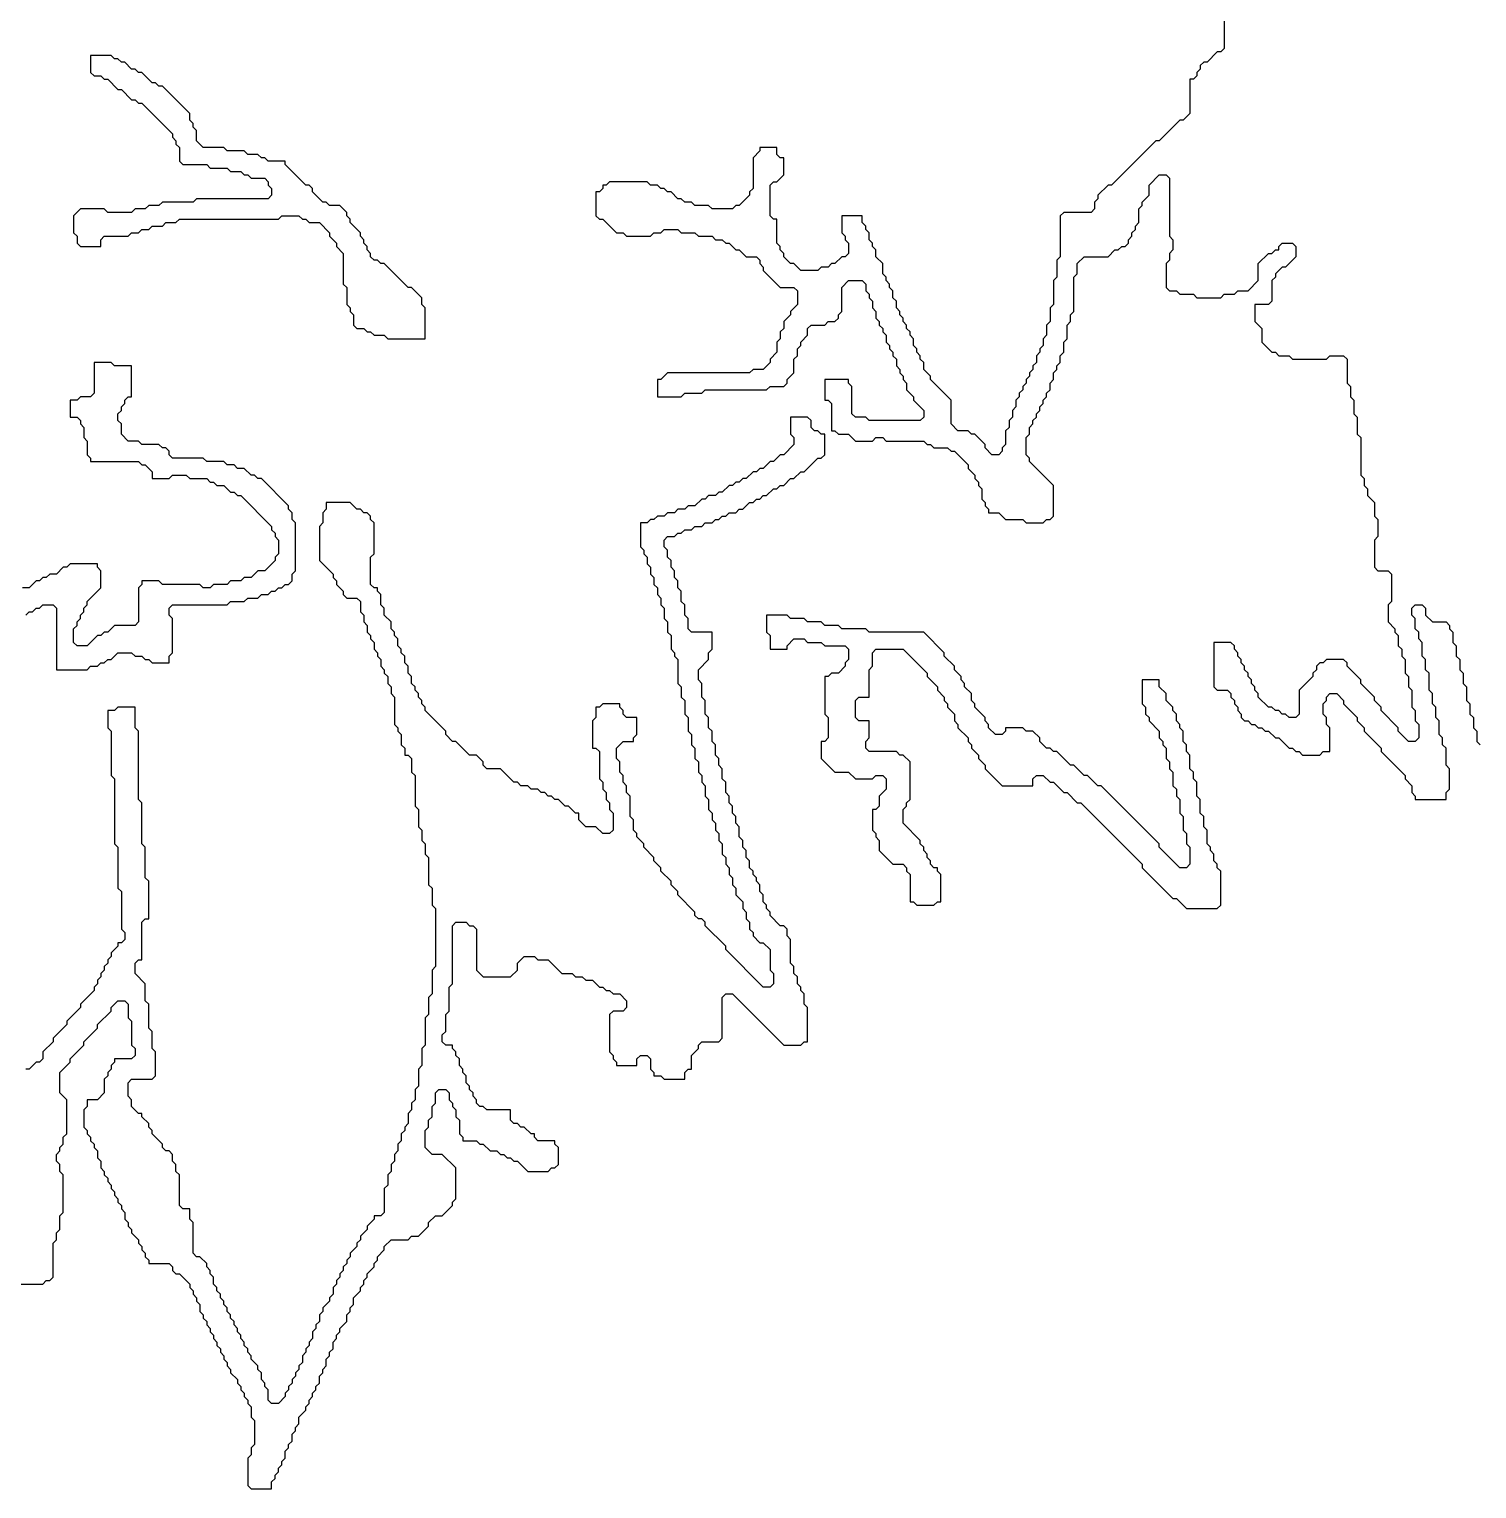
# Model space of a CAD drawing. Header units: metres. Extents: x 0 to 333, y 0 to 424.
# Drawn here: x 244.25 to 279.58, y 5.67 to 41.31 of the extents above; entities that cross this region are included whole.
import ezdxf

# ---------------------------------------------------------------- set-up
doc = ezdxf.new("R2010")
doc.units = ezdxf.units.M

msp = doc.modelspace()

# ---------------------------------------------------------------- linework, layer by layer
for points in [[(273.417, 41.833), (273.417, 40.833), (273.333, 40.75), (273.25, 40.75), (273, 40.5), (272.917, 40.5), (272.833, 40.417), (272.833, 40.333), (272.75, 40.25), (272.75, 40.167), (272.667, 40.083), (272.583, 40.083), (272.583, 39.25), (272.417, 39.083), (272.333, 39.083), (271.833, 38.583), (271.75, 38.583), (270.667, 37.5), (270.583, 37.5), (270.333, 37.25), (270.333, 37.167), (270.25, 37.083), (270.25, 36.917), (270.167, 36.833), (269.5, 36.833), (269.417, 36.75), (269.417, 35.75), (269.333, 35.667), (269.333, 35.25), (269.25, 35.167), (269.25, 34.583), (269.167, 34.5), (269.167, 34.167), (269.083, 34.083), (269.083, 33.833), (269, 33.75), (269, 33.583), (268.917, 33.5), (268.917, 33.417), (268.833, 33.333), (268.833, 33.167), (268.75, 33.083), (268.75, 33), (268.667, 32.917), (268.667, 32.833), (268.583, 32.75), (268.583, 32.667), (268.5, 32.583), (268.5, 32.5), (268.417, 32.417), (268.417, 32.333), (268.333, 32.25), (268.333, 32.083), (268.25, 32), (268.25, 31.833), (268.167, 31.75), (268.167, 31.583), (268.083, 31.5), (268.083, 31.167), (268, 31.083), (268, 31), (267.917, 30.917), (267.75, 30.917), (267.583, 31.083), (267.583, 31.167), (267.333, 31.417), (267.25, 31.417), (267.167, 31.5), (266.917, 31.5), (266.75, 31.667), (266.75, 32.25), (266.25, 32.75), (266.25, 32.833), (266.083, 33), (266.083, 33.167), (266, 33.25), (266, 33.333), (265.917, 33.417), (265.917, 33.5), (265.833, 33.583), (265.833, 33.75), (265.75, 33.833), (265.75, 33.917), (265.667, 34), (265.667, 34.083), (265.583, 34.167), (265.583, 34.25), (265.5, 34.333), (265.5, 34.417), (265.417, 34.5), (265.417, 34.667), (265.333, 34.75), (265.333, 34.917), (265.25, 35), (265.25, 35.083), (265.167, 35.167), (265.167, 35.25), (265.083, 35.333), (265.083, 35.583), (264.917, 35.75), (264.917, 35.917), (264.833, 36), (264.833, 36.083), (264.75, 36.167), (264.75, 36.333), (264.667, 36.417), (264.667, 36.5), (264.583, 36.583), (264.583, 36.75), (264.083, 36.75), (264.083, 36.333), (264.167, 36.25), (264.167, 36.167), (264.25, 36.083), (264.25, 35.833), (264.167, 35.75), (264.083, 35.75), (263.917, 35.583), (263.833, 35.583), (263.75, 35.5), (263.583, 35.5), (263.5, 35.417), (263.083, 35.417), (262.917, 35.583), (262.833, 35.583), (262.667, 35.75), (262.667, 35.833), (262.583, 35.917), (262.583, 36), (262.5, 36.083), (262.5, 36.667), (262.417, 36.667), (262.333, 36.75), (262.333, 37.5), (262.417, 37.583), (262.5, 37.583), (262.667, 37.75), (262.667, 38.167), (262.583, 38.167), (262.5, 38.25), (262.5, 38.417), (262.083, 38.417), (262.083, 38.333), (261.917, 38.167), (261.917, 37.417), (261.833, 37.333), (261.833, 37.25), (261.583, 37), (261.5, 37), (261.417, 36.917), (260.917, 36.917), (260.833, 37), (260.5, 37), (260.417, 37.083), (260.25, 37.083), (260.167, 37.167), (260.083, 37.167), (259.917, 37.333), (259.833, 37.333), (259.75, 37.417), (259.667, 37.417), (259.583, 37.5), (259.417, 37.5), (259.333, 37.583), (258.417, 37.583), (258.333, 37.5), (258.25, 37.5), (258.25, 37.417), (258.167, 37.333), (258.083, 37.333), (258.083, 36.75), (258.167, 36.667), (258.25, 36.667), (258.583, 36.333), (258.75, 36.333), (258.833, 36.25), (259.417, 36.25), (259.5, 36.333), (259.667, 36.333), (259.75, 36.417), (260.083, 36.417), (260.167, 36.333), (260.5, 36.333), (260.583, 36.25), (260.917, 36.25), (261, 36.167), (261.167, 36.167), (261.25, 36.083), (261.333, 36.083), (261.5, 35.917), (261.583, 35.917), (261.75, 35.75), (262, 35.75), (262.083, 35.667), (262.083, 35.583), (262.167, 35.5), (262.167, 35.417), (262.583, 35), (262.917, 35), (263, 34.917), (263, 34.583), (262.833, 34.417), (262.833, 34.333), (262.667, 34.167), (262.667, 34), (262.583, 33.917), (262.583, 33.75), (262.5, 33.667), (262.5, 33.417), (262.333, 33.25), (262.333, 33.167), (262.167, 33), (261.917, 33), (261.833, 32.917), (259.833, 32.917), (259.667, 32.75), (259.583, 32.75), (259.583, 32.333), (260.167, 32.333), (260.25, 32.417), (260.667, 32.417), (260.75, 32.5), (262.25, 32.5), (262.333, 32.583), (262.667, 32.583), (262.75, 32.667), (262.75, 32.75), (262.917, 32.917), (262.917, 33.25), (263, 33.333), (263, 33.5), (263.083, 33.583), (263.083, 33.667), (263.25, 33.833), (263.25, 34), (263.333, 34.083), (263.667, 34.083), (263.75, 34.167), (263.917, 34.167), (264, 34.25), (264, 34.333), (264.083, 34.417), (264.083, 35), (264.25, 35.167), (264.583, 35.167), (264.667, 35.083), (264.667, 34.917), (264.75, 34.833), (264.75, 34.75), (264.833, 34.667), (264.833, 34.5), (264.917, 34.417), (264.917, 34.25), (265, 34.167), (265, 34.083), (265.083, 34), (265.083, 33.917), (265.167, 33.833), (265.167, 33.667), (265.25, 33.583), (265.25, 33.5), (265.333, 33.417), (265.333, 33.333), (265.417, 33.25), (265.417, 33.083), (265.5, 33), (265.5, 32.917), (265.583, 32.833), (265.583, 32.75), (265.667, 32.667), (265.667, 32.5), (265.833, 32.333), (265.833, 32.25), (266.083, 32), (266.083, 31.833), (266, 31.75), (264.75, 31.75), (264.667, 31.833), (264.417, 31.833), (264.333, 31.917), (264.333, 32.583), (264.25, 32.667), (264.25, 32.75), (263.667, 32.75), (263.667, 32.25), (263.75, 32.25), (263.833, 32.167), (263.833, 31.5), (263.917, 31.5), (264, 31.417), (264.25, 31.417), (264.417, 31.25), (264.833, 31.25), (264.917, 31.333), (265.083, 31.333), (265.167, 31.25), (266.083, 31.25), (266.167, 31.167), (266.25, 31.167), (266.333, 31.083), (266.667, 31.083), (266.75, 31), (266.833, 31), (267.167, 30.667), (267.167, 30.583), (267.333, 30.417), (267.333, 30.333), (267.417, 30.25), (267.417, 30.167), (267.5, 30.083), (267.5, 29.833), (267.583, 29.75), (267.583, 29.667), (267.667, 29.583), (267.667, 29.5), (267.917, 29.5), (268.083, 29.333), (268.5, 29.333), (268.583, 29.25), (269, 29.25), (269.083, 29.333), (269.167, 29.333), (269.25, 29.417), (269.25, 30.167), (268.667, 30.75), (268.667, 30.833), (268.583, 30.917), (268.583, 31.333), (268.667, 31.417), (268.667, 31.583), (268.75, 31.667), (268.75, 31.75), (268.833, 31.833), (268.833, 31.917), (268.917, 32), (268.917, 32.083), (269, 32.167), (269, 32.25), (269.083, 32.333), (269.083, 32.417), (269.167, 32.5), (269.167, 32.667), (269.25, 32.75), (269.25, 32.917), (269.333, 33), (269.333, 33.083), (269.417, 33.167), (269.417, 33.333), (269.5, 33.417), (269.5, 33.667), (269.583, 33.75), (269.583, 34.083), (269.667, 34.167), (269.667, 34.333), (269.75, 34.417), (269.75, 35.25), (269.833, 35.333), (269.833, 35.583), (270, 35.75), (270.583, 35.75), (270.75, 35.917), (270.833, 35.917), (270.917, 36), (271, 36), (271.083, 36.083), (271.083, 36.167), (271.167, 36.25), (271.167, 36.333), (271.25, 36.417), (271.25, 36.5), (271.333, 36.583), (271.333, 36.917), (271.417, 37), (271.417, 37.083), (271.583, 37.25), (271.583, 37.5), (271.833, 37.75), (272, 37.75), (272.083, 37.667), (272.083, 36.25), (272.167, 36.167), (272.167, 35.917), (272.083, 35.833), (272.083, 35.667), (272, 35.583), (272, 35), (272.083, 34.917), (272.25, 34.917), (272.333, 34.833), (272.667, 34.833), (272.75, 34.75), (273.333, 34.75), (273.417, 34.833), (273.667, 34.833), (273.75, 34.917), (274, 34.917), (274.25, 35.167), (274.25, 35.583), (274.5, 35.833), (274.583, 35.833), (274.667, 35.917), (274.75, 35.917), (274.75, 36), (274.833, 36.083), (275.083, 36.083), (275.167, 36), (275.167, 35.75), (274.917, 35.5), (274.833, 35.5), (274.667, 35.333), (274.667, 35.25), (274.583, 35.167), (274.583, 34.667), (274.5, 34.583), (274.167, 34.583), (274.167, 34.167), (274.333, 34), (274.333, 33.667), (274.583, 33.417), (274.667, 33.417), (274.75, 33.333), (275, 33.333), (275.083, 33.25), (275.917, 33.25), (276, 33.333), (276.333, 33.333), (276.417, 33.25), (276.417, 32.667), (276.5, 32.583), (276.5, 32.333), (276.583, 32.25), (276.583, 31.917), (276.667, 31.833), (276.667, 31.417), (276.75, 31.333), (276.75, 30.417), (276.833, 30.333), (276.833, 30.167), (276.917, 30.083), (276.917, 29.917), (277.083, 29.75), (277.083, 29.417), (277.167, 29.333), (277.167, 28.917), (277.083, 28.833), (277.083, 28.167), (277.167, 28.083), (277.417, 28.083), (277.5, 28), (277.5, 27.333), (277.417, 27.25), (277.417, 26.833), (277.583, 26.667), (277.583, 26.583), (277.667, 26.5), (277.667, 26.25), (277.75, 26.167), (277.75, 26), (277.833, 25.917), (277.833, 25.583), (277.917, 25.5), (277.917, 25.25), (278, 25.167), (278, 24.75), (278.083, 24.667), (278.083, 24.417), (278.167, 24.333), (278.167, 24), (278.083, 23.917), (277.917, 23.917), (277.667, 24.167), (277.667, 24.25), (277.25, 24.667), (277.25, 24.75), (277.083, 24.917), (277.083, 25), (276.75, 25.333), (276.75, 25.417), (276.417, 25.75), (276.417, 25.833), (276.333, 25.917), (275.917, 25.917), (275.833, 25.833), (275.75, 25.833), (275.667, 25.75), (275.667, 25.667), (275.583, 25.583), (275.583, 25.5), (275.25, 25.167), (275.25, 24.583), (275.167, 24.5), (275, 24.5), (274.917, 24.583), (274.833, 24.583), (274.75, 24.667), (274.667, 24.667), (274.583, 24.75), (274.5, 24.75), (274.25, 25), (274.25, 25.083), (274.167, 25.167), (274.167, 25.25), (274.083, 25.333), (274.083, 25.417), (274, 25.5), (274, 25.583), (273.917, 25.667), (273.917, 25.75), (273.833, 25.833), (273.833, 25.917), (273.75, 26), (273.75, 26.083), (273.667, 26.167), (273.667, 26.25), (273.583, 26.333), (273.167, 26.333), (273.167, 25.25), (273.25, 25.167), (273.5, 25.167), (273.583, 25.083), (273.583, 25), (273.667, 24.917), (273.667, 24.833), (273.75, 24.75), (273.75, 24.667), (273.833, 24.583), (273.833, 24.5), (273.917, 24.417), (274, 24.417), (274.083, 24.333), (274.167, 24.333), (274.25, 24.25), (274.333, 24.25), (274.417, 24.167), (274.5, 24.167), (274.667, 24), (274.75, 24), (275, 23.75), (275.083, 23.75), (275.167, 23.667), (275.25, 23.667), (275.333, 23.583), (275.75, 23.583), (275.833, 23.667), (276, 23.667), (276, 24.25), (275.917, 24.333), (275.917, 24.5), (275.833, 24.583), (275.833, 24.833), (275.917, 24.917), (275.917, 25), (276, 25.083), (276.167, 25.083), (276.333, 24.917), (276.333, 24.833), (276.667, 24.5), (276.667, 24.417), (276.833, 24.25), (276.833, 24.167), (277.25, 23.75), (277.25, 23.667), (277.833, 23.083), (277.833, 23), (278, 22.833), (278, 22.667), (278.083, 22.583), (278.083, 22.5), (278.833, 22.5), (278.833, 22.667), (278.917, 22.75), (278.917, 23.25), (278.833, 23.333), (278.833, 23.75), (278.75, 23.833), (278.75, 24), (278.667, 24.083), (278.667, 24.417), (278.583, 24.5), (278.583, 24.75), (278.5, 24.833), (278.5, 25.083), (278.417, 25.167), (278.417, 25.583), (278.333, 25.667), (278.333, 25.917), (278.25, 26), (278.25, 26.333), (278.167, 26.417), (278.167, 26.583), (278.083, 26.667), (278.083, 26.917), (278, 27), (278, 27.167), (278.083, 27.25), (278.25, 27.25), (278.333, 27.167), (278.333, 27), (278.5, 26.833), (278.833, 26.833), (278.917, 26.75), (278.917, 26.667), (279, 26.583), (279, 26.333), (279.083, 26.25), (279.083, 26), (279.167, 25.917), (279.167, 25.667), (279.25, 25.583), (279.25, 25.333), (279.333, 25.25), (279.333, 24.917), (279.417, 24.833), (279.417, 24.583), (279.5, 24.5), (279.5, 24.25), (279.583, 24.167), (279.583, 23.917), (279.667, 23.833)], [(244.167, 27), (244.25, 27.083), (244.333, 27.083), (244.417, 27.167), (244.5, 27.167), (244.583, 27.25), (244.833, 27.25), (244.917, 27.167), (244.917, 25.667), (245.667, 25.667), (245.75, 25.75), (245.917, 25.75), (246, 25.833), (246.083, 25.833), (246.167, 25.917), (246.25, 25.917), (246.417, 26.083), (246.75, 26.083), (246.833, 26), (247, 26), (247.083, 25.917), (247.167, 25.917), (247.25, 25.833), (247.667, 25.833), (247.667, 26), (247.75, 26.083), (247.75, 26.917), (247.667, 27), (247.667, 27.167), (247.75, 27.25), (249.083, 27.25), (249.167, 27.333), (249.5, 27.333), (249.583, 27.417), (249.833, 27.417), (249.917, 27.5), (250.083, 27.5), (250.167, 27.583), (250.25, 27.583), (250.333, 27.667), (250.417, 27.667), (250.5, 27.75), (250.583, 27.75), (250.667, 27.833), (250.667, 28), (250.75, 28.083), (250.75, 29.25), (250.667, 29.333), (250.667, 29.5), (250.583, 29.583), (250.583, 29.667), (249.917, 30.333), (249.833, 30.333), (249.75, 30.417), (249.667, 30.417), (249.5, 30.583), (249.333, 30.583), (249.25, 30.667), (249.083, 30.667), (249, 30.75), (248.583, 30.75), (248.5, 30.833), (247.75, 30.833), (247.667, 30.917), (247.667, 31), (247.583, 31.083), (247.5, 31.083), (247.417, 31.167), (247, 31.167), (246.917, 31.25), (246.667, 31.25), (246.5, 31.417), (246.5, 31.667), (246.417, 31.75), (246.417, 31.917), (246.5, 32), (246.5, 32.083), (246.583, 32.167), (246.583, 32.25), (246.667, 32.333), (246.75, 32.333), (246.75, 33.083), (246.333, 33.083), (246.25, 33.167), (245.833, 33.167), (245.833, 32.417), (245.75, 32.333), (245.5, 32.333), (245.417, 32.25), (245.25, 32.25), (245.25, 31.833), (245.417, 31.833), (245.5, 31.75), (245.5, 31.667), (245.583, 31.583), (245.583, 31.333), (245.667, 31.25), (245.667, 30.917), (245.75, 30.833), (245.75, 30.75), (246.917, 30.75), (247, 30.667), (247.083, 30.667), (247.25, 30.5), (247.25, 30.333), (247.667, 30.333), (247.75, 30.417), (248.083, 30.417), (248.167, 30.333), (248.583, 30.333), (248.667, 30.25), (248.75, 30.25), (248.833, 30.167), (249, 30.167), (249.167, 30), (249.25, 30), (249.333, 29.917), (249.417, 29.917), (250.167, 29.167), (250.167, 29.083), (250.25, 29), (250.25, 28.917), (250.333, 28.833), (250.333, 28.5), (250.25, 28.417), (250.25, 28.333), (250, 28.083), (249.833, 28.083), (249.667, 27.917), (249.5, 27.917), (249.417, 27.833), (249.167, 27.833), (249.083, 27.75), (248.75, 27.75), (248.667, 27.667), (248.5, 27.667), (248.417, 27.75), (247.5, 27.75), (247.417, 27.833), (247, 27.833), (247, 27.75), (246.917, 27.667), (246.917, 26.833), (246.833, 26.75), (246.333, 26.75), (246.167, 26.583), (246.083, 26.583), (246, 26.5), (245.917, 26.5), (245.667, 26.25), (245.417, 26.25), (245.333, 26.333), (245.333, 26.667), (245.417, 26.75), (245.417, 26.833), (245.5, 26.917), (245.5, 27), (245.583, 27.083), (245.583, 27.167), (245.667, 27.25), (245.667, 27.333), (246, 27.667), (246, 28.083), (245.917, 28.167), (245.917, 28.25), (245.25, 28.25), (245.167, 28.167), (245.083, 28.167), (244.917, 28), (244.75, 28), (244.667, 27.917), (244.583, 27.917), (244.5, 27.833), (244.417, 27.833), (244.25, 27.667), (244.083, 27.667)], [(243.583, 10.667), (244.583, 10.667), (244.667, 10.75), (244.75, 10.75), (244.833, 10.833), (244.833, 11.667), (244.917, 11.75), (244.917, 11.917), (245, 12), (245, 12.333), (245.083, 12.417), (245.083, 13.333), (245, 13.417), (245, 13.583), (244.917, 13.667), (244.917, 13.833), (245, 13.917), (245, 14), (245.083, 14.083), (245.083, 14.25), (245.167, 14.333), (245.167, 15.167), (245, 15.333), (245, 15.833), (245.25, 16.083), (245.25, 16.167), (245.583, 16.5), (245.583, 16.583), (245.917, 16.917), (245.917, 17), (246.25, 17.333), (246.25, 17.417), (246.417, 17.583), (246.583, 17.583), (246.667, 17.5), (246.667, 17.167), (246.75, 17.083), (246.75, 16.5), (246.833, 16.417), (246.833, 16.25), (246.75, 16.167), (246.333, 16.167), (246.333, 16.083), (246.25, 16), (246.25, 15.917), (246.167, 15.833), (246.167, 15.75), (246.083, 15.667), (246.083, 15.333), (245.917, 15.167), (245.667, 15.167), (245.667, 15), (245.583, 14.917), (245.583, 14.5), (245.667, 14.417), (245.667, 14.333), (245.75, 14.25), (245.75, 14.167), (245.833, 14.083), (245.833, 14), (245.917, 13.917), (245.917, 13.75), (246, 13.667), (246, 13.5), (246.083, 13.417), (246.083, 13.333), (246.167, 13.25), (246.167, 13.167), (246.25, 13.083), (246.25, 13), (246.333, 12.917), (246.333, 12.833), (246.417, 12.75), (246.417, 12.667), (246.5, 12.583), (246.5, 12.5), (246.583, 12.417), (246.583, 12.25), (246.667, 12.167), (246.667, 12.083), (246.75, 12), (246.75, 11.917), (246.917, 11.75), (246.917, 11.667), (247, 11.583), (247, 11.5), (247.083, 11.417), (247.083, 11.333), (247.167, 11.25), (247.167, 11.167), (247.667, 11.167), (247.75, 11.083), (247.75, 11), (247.833, 10.917), (247.917, 10.917), (248.167, 10.667), (248.167, 10.583), (248.25, 10.5), (248.25, 10.417), (248.333, 10.333), (248.333, 10.25), (248.417, 10.167), (248.417, 10), (248.5, 9.917), (248.5, 9.833), (248.583, 9.75), (248.583, 9.667), (248.667, 9.583), (248.667, 9.5), (248.75, 9.417), (248.75, 9.333), (248.833, 9.25), (248.833, 9.167), (248.917, 9.083), (248.917, 9), (249, 8.917), (249, 8.833), (249.083, 8.75), (249.083, 8.667), (249.167, 8.583), (249.167, 8.5), (249.333, 8.333), (249.333, 8.25), (249.417, 8.167), (249.417, 8.083), (249.5, 8), (249.5, 7.917), (249.583, 7.833), (249.583, 7.75), (249.667, 7.667), (249.667, 7.417), (249.75, 7.333), (249.75, 6.75), (249.667, 6.667), (249.667, 6.5), (249.583, 6.417), (249.583, 5.75), (249.667, 5.667), (250.167, 5.667), (250.167, 5.833), (250.25, 5.917), (250.25, 6), (250.333, 6.083), (250.333, 6.167), (250.417, 6.25), (250.417, 6.333), (250.5, 6.417), (250.5, 6.583), (250.583, 6.667), (250.583, 6.75), (250.667, 6.833), (250.667, 7), (250.75, 7.083), (250.75, 7.167), (250.833, 7.25), (250.833, 7.417), (251, 7.583), (251, 7.667), (251.083, 7.75), (251.083, 7.833), (251.167, 7.917), (251.167, 8), (251.25, 8.083), (251.25, 8.167), (251.333, 8.25), (251.333, 8.417), (251.417, 8.5), (251.417, 8.583), (251.5, 8.667), (251.5, 8.833), (251.583, 8.917), (251.583, 9), (251.667, 9.083), (251.667, 9.25), (251.75, 9.333), (251.75, 9.417), (251.833, 9.5), (251.833, 9.583), (252, 9.75), (252, 9.917), (252.083, 10), (252.083, 10.083), (252.167, 10.167), (252.167, 10.333), (252.333, 10.5), (252.333, 10.583), (252.417, 10.667), (252.417, 10.75), (252.5, 10.833), (252.5, 10.917), (252.667, 11.083), (252.667, 11.167), (252.75, 11.25), (252.75, 11.333), (252.917, 11.5), (252.917, 11.583), (253.083, 11.75), (253.5, 11.75), (253.583, 11.833), (253.75, 11.833), (254, 12.083), (254, 12.167), (254.167, 12.333), (254.333, 12.333), (254.583, 12.583), (254.583, 12.667), (254.667, 12.75), (254.667, 13.5), (254.333, 13.833), (254.083, 13.833), (253.917, 14), (253.917, 14.417), (254, 14.5), (254, 14.667), (254.083, 14.75), (254.083, 15), (254.167, 15.083), (254.167, 15.333), (254.25, 15.417), (254.417, 15.417), (254.5, 15.333), (254.5, 15.167), (254.583, 15.083), (254.583, 15), (254.667, 14.917), (254.667, 14.75), (254.75, 14.667), (254.75, 14.333), (254.833, 14.25), (254.833, 14.167), (255.167, 14.167), (255.25, 14.083), (255.333, 14.083), (255.5, 13.917), (255.667, 13.917), (255.75, 13.833), (255.833, 13.833), (255.917, 13.75), (256, 13.75), (256.083, 13.667), (256.167, 13.667), (256.417, 13.417), (256.917, 13.417), (257, 13.5), (257.083, 13.5), (257.167, 13.583), (257.167, 14), (257.083, 14.083), (257.083, 14.167), (256.667, 14.167), (256.583, 14.25), (256.583, 14.333), (256.5, 14.333), (256.333, 14.5), (256.25, 14.5), (256.167, 14.583), (256.083, 14.583), (256, 14.667), (256, 14.917), (255.417, 14.917), (255.333, 15), (255.25, 15), (255.167, 15.083), (255.167, 15.167), (255.083, 15.25), (255.083, 15.333), (255, 15.417), (255, 15.5), (254.917, 15.583), (254.917, 15.75), (254.833, 15.833), (254.833, 15.917), (254.75, 16), (254.75, 16.167), (254.667, 16.25), (254.667, 16.333), (254.583, 16.417), (254.583, 16.5), (254.417, 16.5), (254.333, 16.583), (254.333, 16.75), (254.417, 16.833), (254.417, 17.25), (254.5, 17.333), (254.5, 17.917), (254.583, 18), (254.583, 19.417), (254.667, 19.5), (254.917, 19.5), (255, 19.417), (255.083, 19.417), (255.167, 19.333), (255.167, 18.333), (255.333, 18.167), (256, 18.167), (256.167, 18.333), (256.167, 18.5), (256.333, 18.667), (256.583, 18.667), (256.667, 18.583), (256.917, 18.583), (257.25, 18.25), (257.5, 18.25), (257.583, 18.167), (257.75, 18.167), (257.833, 18.083), (258, 18.083), (258.167, 17.917), (258.25, 17.917), (258.333, 17.833), (258.417, 17.833), (258.5, 17.75), (258.667, 17.75), (258.833, 17.583), (258.833, 17.417), (258.75, 17.333), (258.5, 17.333), (258.417, 17.25), (258.417, 16.333), (258.5, 16.25), (258.5, 16.167), (258.583, 16.083), (258.583, 16), (259.083, 16), (259.083, 16.167), (259.167, 16.25), (259.333, 16.25), (259.417, 16.167), (259.417, 15.917), (259.5, 15.833), (259.5, 15.75), (259.667, 15.75), (259.75, 15.667), (260.25, 15.667), (260.25, 15.833), (260.333, 15.917), (260.417, 15.917), (260.417, 16.25), (260.583, 16.417), (260.583, 16.5), (260.667, 16.583), (261.083, 16.583), (261.167, 16.667), (261.167, 17.667), (261.25, 17.75), (261.417, 17.75), (262.667, 16.5), (263.083, 16.5), (263.167, 16.583), (263.25, 16.583), (263.25, 17.417), (263.167, 17.5), (263.167, 17.75), (263.083, 17.833), (263.083, 17.917), (263, 18), (263, 18.167), (262.917, 18.25), (262.917, 18.417), (262.833, 18.5), (262.833, 19.083), (262.75, 19.167), (262.75, 19.333), (262.667, 19.417), (262.583, 19.417), (262.333, 19.667), (262.333, 19.75), (262.25, 19.833), (262.25, 19.917), (262.167, 20), (262.167, 20.167), (262.083, 20.25), (262.083, 20.417), (262, 20.5), (262, 20.583), (261.917, 20.667), (261.917, 20.75), (261.833, 20.833), (261.833, 21), (261.75, 21.083), (261.75, 21.25), (261.667, 21.333), (261.667, 21.5), (261.583, 21.583), (261.583, 21.833), (261.5, 21.917), (261.5, 22.083), (261.417, 22.167), (261.417, 22.333), (261.333, 22.417), (261.333, 22.583), (261.25, 22.667), (261.25, 22.917), (261.167, 23), (261.167, 23.25), (261.083, 23.333), (261.083, 23.5), (261, 23.583), (261, 23.833), (260.917, 23.917), (260.917, 24.167), (260.833, 24.25), (260.833, 24.5), (260.75, 24.583), (260.75, 24.917), (260.667, 25), (260.667, 25.333), (260.583, 25.417), (260.583, 25.667), (260.833, 25.917), (260.833, 26.083), (260.917, 26.167), (260.917, 26.583), (260.417, 26.583), (260.333, 26.667), (260.333, 26.917), (260.25, 27), (260.25, 27.25), (260.167, 27.333), (260.167, 27.583), (260.083, 27.667), (260.083, 27.833), (260, 27.917), (260, 28.083), (259.917, 28.167), (259.917, 28.333), (259.833, 28.417), (259.833, 28.583), (259.75, 28.667), (259.75, 28.833), (259.833, 28.917), (260, 28.917), (260.083, 29), (260.167, 29), (260.25, 29.083), (260.417, 29.083), (260.5, 29.167), (260.667, 29.167), (260.75, 29.25), (260.917, 29.25), (261, 29.333), (261.083, 29.333), (261.167, 29.417), (261.25, 29.417), (261.333, 29.5), (261.5, 29.5), (261.583, 29.583), (261.667, 29.583), (261.833, 29.75), (261.917, 29.75), (262, 29.833), (262.083, 29.833), (262.167, 29.917), (262.25, 29.917), (262.417, 30.083), (262.5, 30.083), (262.583, 30.167), (262.667, 30.167), (262.833, 30.333), (262.917, 30.333), (263.083, 30.5), (263.167, 30.5), (263.5, 30.833), (263.583, 30.833), (263.667, 30.917), (263.667, 31.417), (263.583, 31.417), (263.5, 31.5), (263.417, 31.5), (263.333, 31.583), (263.333, 31.75), (263.25, 31.833), (262.833, 31.833), (262.833, 31.417), (262.917, 31.333), (262.917, 31.167), (262.667, 30.917), (262.583, 30.917), (262.417, 30.75), (262.333, 30.75), (262.167, 30.583), (262.083, 30.583), (262, 30.5), (261.917, 30.5), (261.75, 30.333), (261.667, 30.333), (261.583, 30.25), (261.5, 30.25), (261.417, 30.167), (261.333, 30.167), (261.167, 30), (261.083, 30), (261, 29.917), (260.833, 29.917), (260.75, 29.833), (260.667, 29.833), (260.5, 29.667), (260.333, 29.667), (260.25, 29.583), (260.083, 29.583), (260, 29.5), (259.833, 29.5), (259.75, 29.417), (259.583, 29.417), (259.5, 29.333), (259.417, 29.333), (259.333, 29.25), (259.167, 29.25), (259.167, 28.667), (259.25, 28.583), (259.25, 28.5), (259.333, 28.417), (259.333, 28.25), (259.417, 28.167), (259.417, 28), (259.5, 27.917), (259.5, 27.75), (259.583, 27.667), (259.583, 27.5), (259.667, 27.417), (259.667, 27.25), (259.75, 27.167), (259.75, 26.917), (259.833, 26.833), (259.833, 26.583), (259.917, 26.5), (259.917, 26.167), (260, 26.083), (260, 26), (260.083, 25.917), (260.083, 25.333), (260.167, 25.25), (260.167, 25), (260.25, 24.917), (260.25, 24.583), (260.333, 24.5), (260.333, 24.167), (260.417, 24.083), (260.417, 23.833), (260.5, 23.75), (260.5, 23.5), (260.583, 23.417), (260.583, 23.167), (260.667, 23.083), (260.667, 22.917), (260.75, 22.833), (260.75, 22.583), (260.833, 22.5), (260.833, 22.25), (260.917, 22.167), (260.917, 22), (261, 21.917), (261, 21.75), (261.083, 21.667), (261.083, 21.5), (261.167, 21.417), (261.167, 21.167), (261.25, 21.083), (261.25, 20.917), (261.333, 20.833), (261.333, 20.667), (261.417, 20.583), (261.417, 20.417), (261.5, 20.333), (261.5, 20.167), (261.667, 20), (261.667, 19.833), (261.75, 19.75), (261.75, 19.583), (261.833, 19.5), (261.833, 19.333), (261.917, 19.25), (261.917, 19.167), (262.083, 19), (262.167, 19), (262.333, 18.833), (262.333, 18.333), (262.417, 18.25), (262.417, 18), (262.333, 17.917), (262.167, 17.917), (261.25, 18.833), (261.25, 18.917), (260.75, 19.417), (260.75, 19.5), (260.667, 19.583), (260.583, 19.583), (260.5, 19.667), (260.5, 19.75), (260.083, 20.167), (260.083, 20.25), (259.917, 20.417), (259.917, 20.5), (259.667, 20.75), (259.667, 20.833), (259.5, 21), (259.5, 21.083), (259.25, 21.333), (259.25, 21.417), (259.083, 21.583), (259.083, 21.667), (259, 21.75), (259, 22), (258.917, 22.083), (258.917, 22.583), (258.833, 22.667), (258.833, 22.833), (258.75, 22.917), (258.75, 23.083), (258.667, 23.167), (258.667, 23.417), (258.583, 23.5), (258.583, 23.75), (258.75, 23.917), (259, 23.917), (259, 24), (259.083, 24.083), (259.083, 24.5), (258.833, 24.5), (258.75, 24.583), (258.75, 24.667), (258.667, 24.75), (258.667, 24.833), (258.25, 24.833), (258.167, 24.75), (258.083, 24.75), (258.083, 24.5), (258, 24.417), (258, 23.75), (258.083, 23.75), (258.167, 23.667), (258.167, 23), (258.25, 22.917), (258.25, 22.75), (258.333, 22.667), (258.333, 22.5), (258.417, 22.417), (258.417, 22.25), (258.5, 22.167), (258.5, 21.75), (258.417, 21.667), (258.25, 21.667), (258.083, 21.833), (257.833, 21.833), (257.667, 22), (257.667, 22.167), (257.583, 22.167), (257.417, 22.333), (257.333, 22.333), (257.167, 22.5), (257.083, 22.5), (257, 22.583), (256.917, 22.583), (256.833, 22.667), (256.75, 22.667), (256.667, 22.75), (256.5, 22.75), (256.417, 22.833), (256.25, 22.833), (256.167, 22.917), (256.083, 22.917), (255.75, 23.25), (255.417, 23.25), (255.333, 23.333), (255.333, 23.417), (255.167, 23.583), (255, 23.583), (254.667, 23.917), (254.583, 23.917), (254.417, 24.083), (254.417, 24.167), (253.917, 24.667), (253.917, 24.75), (253.833, 24.833), (253.833, 24.917), (253.75, 25), (253.75, 25.083), (253.667, 25.167), (253.667, 25.25), (253.583, 25.333), (253.583, 25.5), (253.5, 25.583), (253.5, 25.75), (253.417, 25.833), (253.417, 26), (253.333, 26.083), (253.333, 26.167), (253.25, 26.25), (253.25, 26.417), (253.167, 26.5), (253.167, 26.583), (253.083, 26.667), (253.083, 26.833), (252.917, 27), (252.917, 27.167), (252.833, 27.25), (252.833, 27.5), (252.75, 27.583), (252.75, 27.667), (252.667, 27.667), (252.583, 27.75), (252.583, 28.417), (252.667, 28.5), (252.667, 29.25), (252.583, 29.333), (252.583, 29.417), (252.5, 29.5), (252.417, 29.5), (252.333, 29.583), (252.25, 29.583), (252.083, 29.75), (251.5, 29.75), (251.5, 29.583), (251.417, 29.5), (251.417, 29.25), (251.333, 29.167), (251.333, 28.333), (251.667, 28), (251.667, 27.917), (251.75, 27.833), (251.75, 27.75), (251.917, 27.583), (251.917, 27.5), (252, 27.417), (252.25, 27.417), (252.333, 27.333), (252.333, 27.083), (252.417, 27), (252.417, 26.833), (252.5, 26.75), (252.5, 26.583), (252.583, 26.5), (252.583, 26.417), (252.667, 26.333), (252.667, 26.167), (252.75, 26.083), (252.75, 26), (252.833, 25.917), (252.833, 25.75), (252.917, 25.667), (252.917, 25.583), (253, 25.5), (253, 25.333), (253.083, 25.25), (253.083, 25.083), (253.167, 25), (253.167, 24.333), (253.25, 24.25), (253.25, 24.167), (253.333, 24.083), (253.333, 23.833), (253.417, 23.75), (253.417, 23.583), (253.5, 23.583), (253.583, 23.5), (253.583, 23.167), (253.667, 23.083), (253.667, 22.333), (253.75, 22.25), (253.75, 21.833), (253.833, 21.75), (253.833, 21.5), (253.917, 21.417), (253.917, 21.167), (254, 21.083), (254, 20.417), (254.083, 20.333), (254.083, 19.917), (254.167, 19.833), (254.167, 18.417), (254.083, 18.333), (254.083, 17.75), (254, 17.667), (254, 17.25), (253.917, 17.167), (253.917, 16.5), (253.833, 16.417), (253.833, 16), (253.75, 15.917), (253.75, 15.5), (253.667, 15.417), (253.667, 15.167), (253.583, 15.083), (253.583, 14.917), (253.5, 14.833), (253.5, 14.583), (253.417, 14.5), (253.417, 14.417), (253.333, 14.333), (253.333, 14.167), (253.25, 14.083), (253.25, 13.917), (253.167, 13.833), (253.167, 13.667), (253.083, 13.583), (253.083, 13.417), (253, 13.333), (253, 13.083), (252.917, 13), (252.917, 12.417), (252.833, 12.333), (252.667, 12.333), (252.667, 12.25), (252.5, 12.083), (252.5, 12), (252.333, 11.833), (252.333, 11.75), (252.25, 11.667), (252.25, 11.583), (252.083, 11.417), (252.083, 11.333), (252, 11.25), (252, 11.167), (251.917, 11.083), (251.917, 11), (251.833, 10.917), (251.833, 10.833), (251.75, 10.75), (251.75, 10.667), (251.667, 10.583), (251.667, 10.417), (251.583, 10.333), (251.583, 10.25), (251.417, 10.083), (251.417, 10), (251.333, 9.917), (251.333, 9.75), (251.25, 9.667), (251.25, 9.583), (251.167, 9.5), (251.167, 9.333), (251.083, 9.25), (251.083, 9.167), (251, 9.083), (251, 9), (250.917, 8.917), (250.917, 8.75), (250.833, 8.667), (250.833, 8.583), (250.75, 8.5), (250.75, 8.417), (250.667, 8.333), (250.667, 8.25), (250.583, 8.167), (250.583, 8.083), (250.5, 8), (250.5, 7.917), (250.333, 7.75), (250.167, 7.75), (250.083, 7.833), (250.083, 8.083), (250, 8.167), (250, 8.25), (249.917, 8.333), (249.917, 8.5), (249.833, 8.583), (249.833, 8.667), (249.667, 8.833), (249.667, 8.917), (249.583, 9), (249.583, 9.083), (249.5, 9.167), (249.5, 9.25), (249.417, 9.333), (249.417, 9.417), (249.333, 9.5), (249.333, 9.583), (249.25, 9.667), (249.25, 9.75), (249.167, 9.833), (249.167, 9.917), (249.083, 10), (249.083, 10.083), (249, 10.167), (249, 10.25), (248.917, 10.333), (248.917, 10.417), (248.833, 10.5), (248.833, 10.583), (248.75, 10.667), (248.75, 10.833), (248.667, 10.917), (248.667, 11), (248.583, 11.083), (248.583, 11.167), (248.417, 11.333), (248.333, 11.333), (248.25, 11.417), (248.25, 12.167), (248.167, 12.25), (248.167, 12.5), (248, 12.5), (247.917, 12.583), (247.917, 13.333), (247.833, 13.417), (247.833, 13.583), (247.75, 13.667), (247.75, 13.833), (247.667, 13.917), (247.583, 13.917), (247.5, 14), (247.5, 14.083), (247.25, 14.333), (247.25, 14.417), (247.167, 14.5), (247.167, 14.583), (247, 14.75), (247, 14.833), (246.917, 14.833), (246.75, 15), (246.75, 15.167), (246.667, 15.25), (246.667, 15.583), (246.75, 15.667), (247.25, 15.667), (247.333, 15.75), (247.333, 16.333), (247.25, 16.417), (247.25, 16.833), (247.167, 16.917), (247.167, 17.5), (247.083, 17.583), (247.083, 18), (246.833, 18.25), (246.833, 18.5), (246.917, 18.583), (247, 18.583), (247, 19.5), (247.083, 19.583), (247.167, 19.583), (247.167, 20.5), (247.083, 20.583), (247.083, 21.333), (247, 21.417), (247, 22.417), (246.917, 22.5), (246.917, 24.167), (246.833, 24.25), (246.833, 24.75), (246.417, 24.75), (246.333, 24.667), (246.167, 24.667), (246.167, 24.25), (246.25, 24.167), (246.25, 23.083), (246.333, 23), (246.333, 21.417), (246.417, 21.333), (246.417, 20.333), (246.5, 20.25), (246.5, 19.333), (246.583, 19.25), (246.583, 19.083), (246.5, 19), (246.417, 19), (246.417, 18.917), (246.25, 18.75), (246.25, 18.667), (246.167, 18.583), (246.167, 18.5), (246.083, 18.417), (246.083, 18.333), (246, 18.25), (246, 18.167), (245.917, 18.083), (245.917, 18), (245.833, 17.917), (245.833, 17.833), (245.5, 17.5), (245.5, 17.417), (245.167, 17.083), (245.167, 17), (244.833, 16.667), (244.833, 16.583), (244.583, 16.333), (244.583, 16.167), (244.5, 16.083), (244.417, 16.083), (244.25, 15.917), (244.167, 15.917)]]:
    msp.add_lwpolyline(points)
for points in [[(245.75, 40.667), (245.75, 40.25), (245.833, 40.167), (246, 40.167), (246.083, 40.083), (246.167, 40.083), (246.417, 39.833), (246.5, 39.833), (246.75, 39.583), (246.833, 39.583), (246.917, 39.5), (247, 39.5), (247.75, 38.75), (247.75, 38.667), (247.833, 38.583), (247.833, 38.5), (247.917, 38.417), (247.917, 38.083), (248, 38), (248.583, 38), (248.667, 37.917), (249.083, 37.917), (249.167, 37.833), (249.417, 37.833), (249.5, 37.75), (249.583, 37.75), (249.667, 37.667), (250, 37.667), (250.083, 37.583), (250.083, 37.5), (250.167, 37.417), (250.167, 37.25), (250.083, 37.167), (248.333, 37.167), (248.25, 37.083), (247.5, 37.083), (247.417, 37), (247.167, 37), (247.083, 36.917), (246.833, 36.917), (246.75, 36.833), (246.167, 36.833), (246.083, 36.917), (245.5, 36.917), (245.333, 36.75), (245.333, 36.333), (245.417, 36.25), (245.417, 36.083), (245.5, 36), (246, 36), (246, 36.167), (246.083, 36.25), (246.667, 36.25), (246.75, 36.333), (246.917, 36.333), (247, 36.417), (247.167, 36.417), (247.25, 36.5), (247.5, 36.5), (247.583, 36.583), (247.833, 36.583), (247.917, 36.667), (250.333, 36.667), (250.417, 36.75), (250.833, 36.75), (250.917, 36.667), (251, 36.667), (251.083, 36.583), (251.333, 36.583), (251.583, 36.333), (251.583, 36.25), (251.75, 36.083), (251.75, 36), (251.917, 35.833), (251.917, 35.083), (252, 35), (252, 34.583), (252.083, 34.5), (252.083, 34.417), (252.167, 34.333), (252.167, 34.083), (252.25, 34), (252.417, 34), (252.5, 33.917), (252.583, 33.917), (252.667, 33.833), (252.917, 33.833), (253, 33.75), (253.917, 33.75), (253.917, 34.5), (253.833, 34.583), (253.833, 34.75), (253.583, 35), (253.5, 35), (252.917, 35.583), (252.833, 35.583), (252.75, 35.667), (252.667, 35.667), (252.583, 35.75), (252.583, 35.833), (252.5, 35.917), (252.5, 36), (252.417, 36.083), (252.417, 36.167), (252.333, 36.25), (252.333, 36.333), (252.083, 36.583), (252.083, 36.667), (252, 36.75), (252, 36.833), (251.833, 37), (251.583, 37), (251.5, 37.083), (251.417, 37.083), (251.167, 37.333), (251.167, 37.417), (251.083, 37.5), (251, 37.5), (250.5, 38), (250.5, 38.083), (250.083, 38.083), (250, 38.167), (249.917, 38.167), (249.833, 38.25), (249.583, 38.25), (249.5, 38.333), (249.083, 38.333), (249, 38.417), (248.5, 38.417), (248.333, 38.583), (248.333, 38.833), (248.25, 38.917), (248.25, 39), (248.167, 39.083), (248.167, 39.25), (247.5, 39.917), (247.417, 39.917), (247.333, 40), (247.25, 40), (247, 40.25), (246.917, 40.25), (246.833, 40.333), (246.75, 40.333), (246.583, 40.5), (246.5, 40.5), (246.417, 40.583), (246.333, 40.583), (246.25, 40.667)], [(262.25, 27), (262.25, 26.583), (262.333, 26.5), (262.333, 26.167), (262.75, 26.167), (262.75, 26.25), (262.917, 26.417), (263.167, 26.417), (263.25, 26.333), (263.583, 26.333), (263.667, 26.25), (264.167, 26.25), (264.25, 26.167), (264.25, 25.917), (264.167, 25.833), (264.167, 25.75), (264, 25.583), (263.833, 25.583), (263.75, 25.5), (263.667, 25.5), (263.667, 24.583), (263.75, 24.5), (263.75, 24), (263.667, 23.917), (263.583, 23.917), (263.583, 23.5), (263.917, 23.167), (264.25, 23.167), (264.417, 23), (264.833, 23), (264.917, 23.083), (265.083, 23.083), (265.167, 23), (265.167, 22.75), (265, 22.583), (265, 22.333), (264.917, 22.25), (264.833, 22.25), (264.833, 21.75), (264.917, 21.667), (264.917, 21.583), (265, 21.5), (265, 21.25), (265.333, 20.917), (265.583, 20.917), (265.667, 20.833), (265.667, 20.75), (265.75, 20.667), (265.75, 20), (265.833, 20), (265.917, 19.917), (266.333, 19.917), (266.417, 20), (266.5, 20), (266.5, 20.667), (266.417, 20.75), (266.417, 20.833), (266.333, 20.833), (266.25, 20.917), (266.25, 21), (266.167, 21.083), (266.167, 21.167), (266.083, 21.25), (266.083, 21.333), (266, 21.417), (266, 21.5), (265.583, 21.917), (265.583, 22.25), (265.667, 22.333), (265.667, 22.417), (265.75, 22.5), (265.75, 23.417), (265.583, 23.583), (265.5, 23.583), (265.417, 23.667), (264.75, 23.667), (264.667, 23.75), (264.667, 23.917), (264.75, 24), (264.75, 24.417), (264.5, 24.417), (264.417, 24.5), (264.417, 24.917), (264.5, 25), (264.75, 25), (264.75, 25.667), (264.833, 25.75), (264.833, 26.083), (264.917, 26.167), (265.583, 26.167), (266.167, 25.583), (266.167, 25.5), (266.417, 25.25), (266.417, 25.167), (266.583, 25), (266.583, 24.917), (266.667, 24.833), (266.667, 24.75), (266.833, 24.583), (266.833, 24.417), (266.917, 24.333), (266.917, 24.25), (267.167, 24), (267.167, 23.917), (267.25, 23.833), (267.25, 23.75), (267.417, 23.583), (267.417, 23.5), (267.583, 23.333), (267.583, 23.25), (268, 22.833), (268.75, 22.833), (268.75, 23), (268.833, 23.083), (269, 23.083), (269.167, 22.917), (269.25, 22.917), (269.5, 22.667), (269.583, 22.667), (269.833, 22.417), (269.917, 22.417), (271.417, 20.917), (271.417, 20.833), (272.167, 20.083), (272.25, 20.083), (272.5, 19.833), (273.25, 19.833), (273.333, 19.917), (273.333, 20.75), (273.25, 20.833), (273.25, 20.917), (273.167, 21), (273.167, 21.167), (273.083, 21.25), (273.083, 21.333), (273, 21.417), (273, 21.75), (272.917, 21.833), (272.917, 22.083), (272.833, 22.167), (272.833, 22.5), (272.75, 22.583), (272.75, 22.917), (272.667, 23), (272.667, 23.167), (272.583, 23.25), (272.583, 23.583), (272.5, 23.667), (272.5, 23.833), (272.417, 23.917), (272.417, 24.167), (272.333, 24.25), (272.333, 24.333), (272.25, 24.417), (272.25, 24.583), (272.167, 24.667), (272.167, 24.75), (272, 24.917), (272, 25.083), (271.833, 25.25), (271.833, 25.417), (271.417, 25.417), (271.417, 24.833), (271.5, 24.75), (271.5, 24.583), (271.583, 24.5), (271.583, 24.417), (271.833, 24.167), (271.833, 24), (271.917, 23.917), (271.917, 23.833), (272, 23.75), (272, 23.5), (272.083, 23.417), (272.083, 23.25), (272.167, 23.167), (272.167, 22.833), (272.25, 22.75), (272.25, 22.583), (272.333, 22.5), (272.333, 22.167), (272.417, 22.083), (272.417, 21.75), (272.5, 21.667), (272.5, 21.417), (272.583, 21.333), (272.583, 20.917), (272.5, 20.833), (272.333, 20.833), (271.833, 21.333), (271.833, 21.417), (270.417, 22.833), (270.333, 22.833), (270.083, 23.083), (270, 23.083), (269.75, 23.333), (269.667, 23.333), (269.333, 23.667), (269.25, 23.667), (269.167, 23.75), (269.083, 23.75), (268.917, 23.917), (268.917, 24), (268.75, 24.167), (268.583, 24.167), (268.5, 24.25), (268.083, 24.25), (268.083, 24.167), (268, 24.083), (267.833, 24.083), (267.667, 24.25), (267.667, 24.333), (267.583, 24.417), (267.583, 24.5), (267.333, 24.75), (267.333, 24.833), (267.25, 24.917), (267.25, 25.083), (267.083, 25.25), (267.083, 25.333), (267, 25.417), (267, 25.5), (266.833, 25.667), (266.833, 25.75), (266.583, 26), (266.583, 26.083), (266.083, 26.583), (264.75, 26.583), (264.667, 26.667), (264.083, 26.667), (264, 26.75), (263.667, 26.75), (263.583, 26.833), (263.25, 26.833), (263.167, 26.917), (262.833, 26.917), (262.75, 27)]]:
    msp.add_lwpolyline(points, close=True)

doc.saveas('drawing.dxf')
